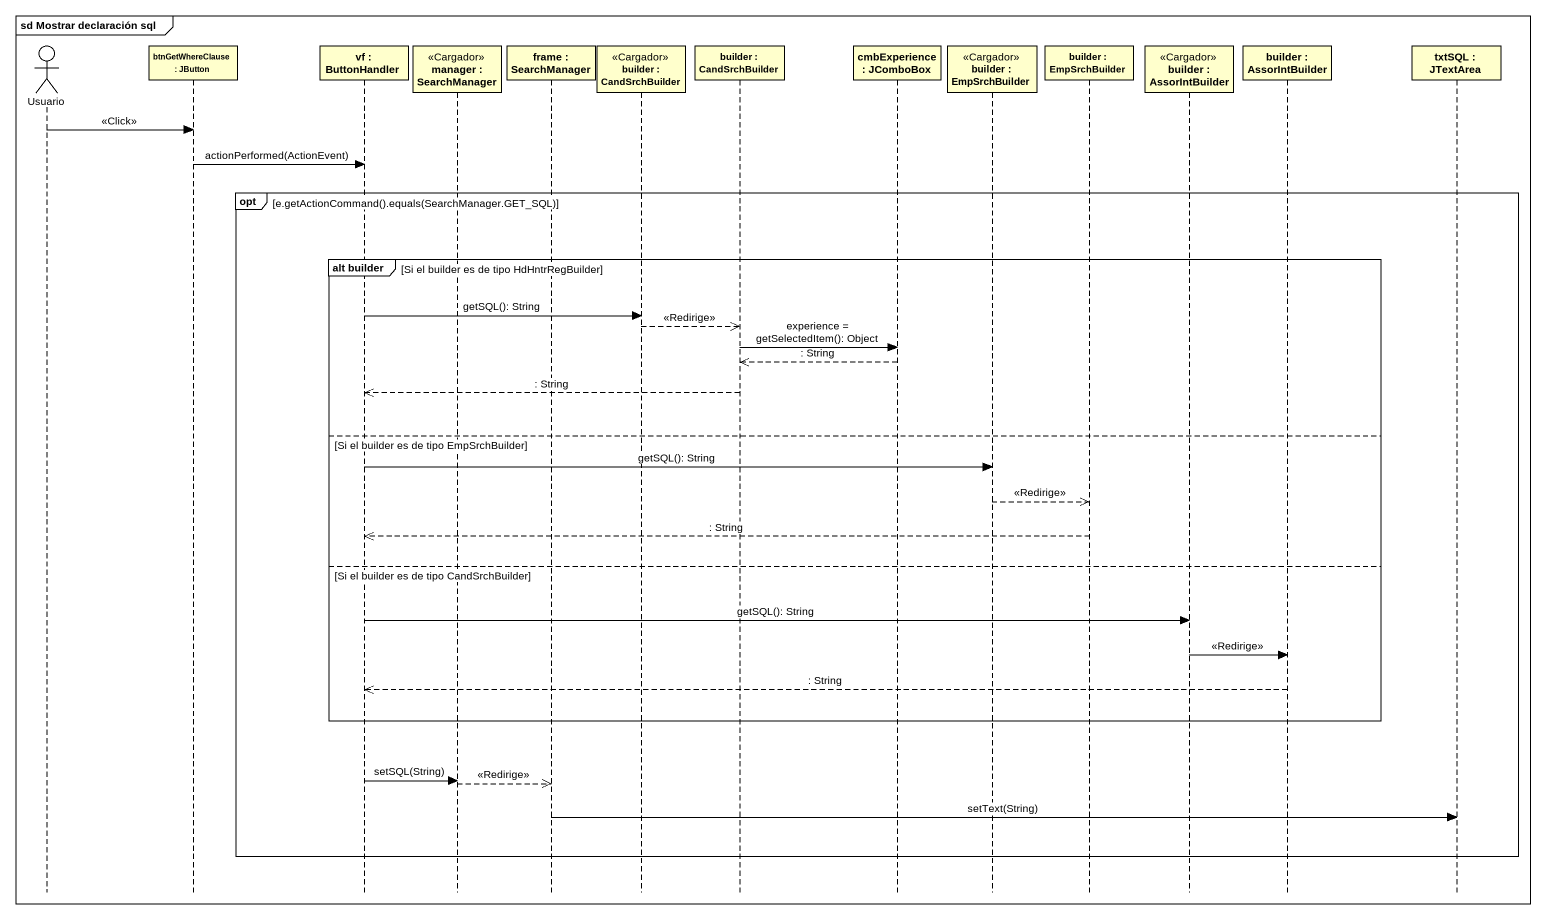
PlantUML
@startuml
mainframe sd Mostrar declaración sql
hide footbox
actor Usuario
participant "btnGetWhereClause : JButton" as btnGetWhereClause
participant "vf : ButtonHandler" as vf
participant "manager : SearchManager" as manager <<Cargador>>
participant "frame : SearchManager" as frame_
participant "builder : CandSrchBuilder" as builder <<Cargador>>
participant "builder : CandSrchBuilder" as builder_2
participant "cmbExperience : JComboBox" as cmbExperience
participant "builder : EmpSrchBuilder" as builder_3 <<Cargador>>
participant "builder : EmpSrchBuilder" as builder_4
participant "builder : AssorIntBuilder" as builder_5 <<Cargador>>
participant "builder : AssorIntBuilder" as builder_6
participant "txtSQL : JTextArea" as txtSQL

Usuario -> btnGetWhereClause : <<Click>>
btnGetWhereClause -> vf : actionPerformed(ActionEvent)
opt e.getActionCommand().equals(SearchManager.GET_SQL)
  group alt builder [Si el builder es de tipo HdHntrRegBuilder]
    vf -> builder : getSQL(): String
    builder -->> builder_2 : <<Redirige>>
    builder_2 -> cmbExperience : experience = getSelectedItem(): Object
    cmbExperience -->> builder_2 : : String
    builder_2 -->> vf : : String
  else Si el builder es de tipo EmpSrchBuilder
    vf -> builder_3 : getSQL(): String
    builder_3 -->> builder_4 : <<Redirige>>
    builder_4 -->> vf : : String
  else Si el builder es de tipo CandSrchBuilder
    vf -> builder_5 : getSQL(): String
    builder_5 -> builder_6 : <<Redirige>>
    builder_6 -->> vf : : String
  end
  vf -> manager : setSQL(String)
  manager -->> frame_ : <<Redirige>>
  frame_ -> txtSQL : setText(String)
end
@enduml
